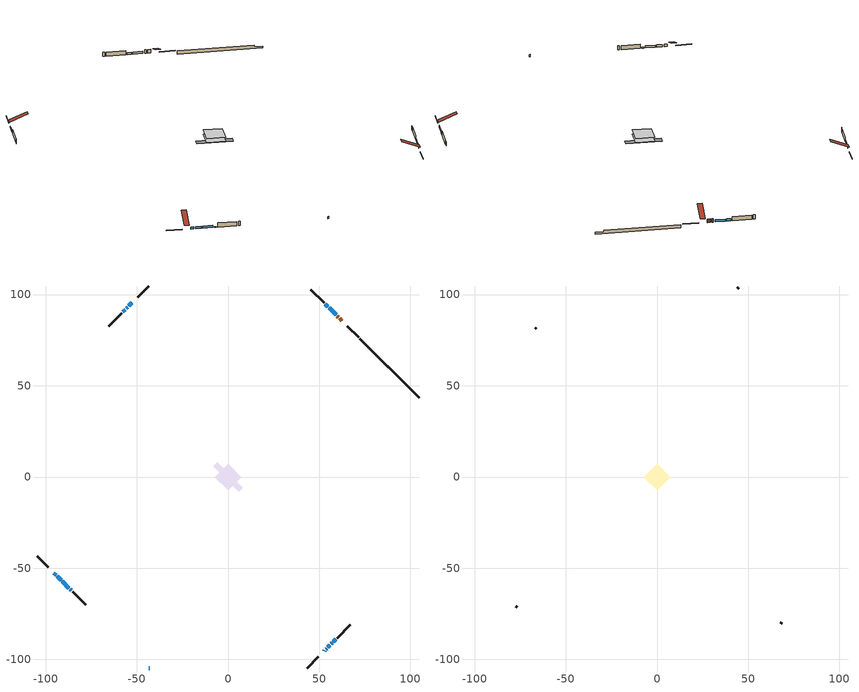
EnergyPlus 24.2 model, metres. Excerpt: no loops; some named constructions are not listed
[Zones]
conditioned space
 floor adiabatic (AdiabaticFloorConstruction): -7.26,0 0,7.26 7.26,0 0,-7.26 z0.61
 floor foundation (Slab1 construction): -8.11,5.78 -5.78,8.11 8.11,-5.78 5.78,-8.11 z-1.43
 wall outside (RimJoist1 construction): 43.36,-104.67 49.44,-98.59 / -104.67,-43.36 -98.59,-49.44 / -43.36,104.67 -49.44,98.59 / 71.56,76.47 65.47,82.56 z0.61:0.91
 wall outside (AdiabaticWallConstruction 1): 62.27,85.76 61.13,86.9 / 60.48,87.55 59.87,88.17 z0.61:2.64
 wall outside (AdiabaticWallConstruction): -43.36,-104.67 -42.78,-104.67 / -95.39,-52.65 -94.21,-53.82 / -93.55,-54.48 -91.45,-56.58 / -90.8,-57.23 -87.14,-60.89 / 52.65,-95.39 53.08,-94.95 / 53.73,-94.3 54.01,-94.02 / 54.67,-93.36 55.89,-92.14 / 59.21,88.82 55.4,92.63 / -54.95,93.08 -55.66,92.37 / 54.74,93.29 53.29,94.74 / 56.55,-91.48 57.11,-90.92 / 57.77,-90.26 59.13,-88.9 z0.61:1.83; -86.48,-61.55 -85.83,-62.2 / -52.65,95.39 -54.3,93.73 z0.61:1.02; -56.32,91.71 -57.58,90.45 z0.61:1.78
 wall outside (Wall1 construction): 59.78,-88.25 67.03,-81.01 / -85.18,-62.85 -77.93,-70.1 / -58.23,89.8 -65.48,82.55 / 52.64,95.39 45.39,102.64 z0.61:3.05
 wall foundation (FoundationWall1 construction): 72.22,75.82,-1.43 72.22,75.82,0.61 101.43,46.6,0.61 101.43,46.6,-0.33 104.67,43.36,-0.33 104.67,43.36,-1.43
 window (WindowConstruction 10): -43.36,-104.67 -42.79,-104.67 z0.61:1.83
 window (WindowConstruction 7): -95.38,-52.65 -94.21,-53.82 z0.61:1.83
 window (WindowConstruction 8): -93.55,-54.48 -91.45,-56.58 z0.61:1.83
 window (WindowConstruction 9): -90.8,-57.23 -87.14,-60.89 z0.61:1.83
 window (WindowConstruction 11): -86.48,-61.55 -85.83,-62.2 z0.61:1.02
 window (WindowConstruction 12): 52.65,-95.38 53.08,-94.95 z0.61:1.83
 window (WindowConstruction 13): -52.65,95.38 -54.3,93.73 z0.61:1.02
 window (WindowConstruction 14): 53.73,-94.3 54.01,-94.02 z0.61:1.83
 window (WindowConstruction): 54.67,-93.36 55.89,-92.14 z0.61:1.83
 window (WindowConstruction 1): 59.21,88.82 55.4,92.63 z0.61:1.83
 window (WindowConstruction 2): -54.95,93.08 -55.66,92.37 z0.61:1.83
 window (WindowConstruction 3): 54.74,93.29 53.29,94.74 z0.61:1.83
 window (WindowConstruction 4): 56.55,-91.48 57.11,-90.92 z0.61:1.83
 window (WindowConstruction 5): 57.77,-90.26 59.13,-88.91 z0.61:1.83
 window (WindowConstruction 6): -56.32,91.71 -57.58,90.45 z0.61:1.78
 door (Door): 62.27,85.76 61.13,86.9 z0.61:2.64
 door (Door 1): 60.48,87.55 59.87,88.16 z0.61:2.64
 ceiling adiabatic (AdiabaticFloorConstruction): 0,-7.26 7.26,0 0,7.26 -7.26,0 z0.61
attic - vented
 floor to conditioned space (Floor1 construction Reversed): -7.26,0 0,7.26 7.26,0 0,-7.26 z3.05
 wall outside (Wall3 construction): 67.68,-80.35 68.41,-79.62 / -77.28,-70.75 -76.55,-71.48 / -66.13,81.9 -66.86,81.17 / 44.74,103.29 44.01,104.02 z0.61:3.05
 roof outside (Roof1 construction): 51.99,-96.04,3.05 45.01,-89.06,7.16 43.12,-90.95,7.16 50.1,-97.93,3.05; -96.04,-51.99,3.05 -89.06,-45.01,7.16 -90.95,-43.12,7.16 -97.93,-50.1,3.05; -51.99,96.04,3.05 -45.01,89.06,7.16 -43.12,90.95,7.16 -50.1,97.93,3.05; 62.93,85.1,3.05 55.95,78.13,7.16 57.84,76.24,7.16 64.82,83.21,3.05
[Material] Roughness=Rough; Thermal Absorptance=0.9
Name | Thickness {m} | Conductivity {W/m-K} | Density {kg/m3} | Specific Heat {J/kg-K} | Solar Absorptance | Visible Absorptance
ceiling loosefill ins | 0.338667 | 0.0480833 | 16.02 | 1046.75 | 0.7 | 0.7
ceiling stud and cavity | 0.1397 | 0.0965172 | 65.682 | 1177.47 | 0.7 | 0.7
gypsum board | 0.0127 | 0.160291 | 801 | 837.4 | 0.6 | 0.6
[Construction]
Floor1 construction: ceiling loosefill ins, ceiling stud and cavity, gypsum board
[EnergyManagementSystem:OutputVariable] Type of Data in Variable=Summed; Update Frequency=ZoneTimestep
Name | EMS Variable | EMS Program or Subroutine | Units
loads_htg_infil_annual_outvar; Energy Management System Output Variable 18 | loads_htg_infil | component_loads_program | J
loads_htg_natvent_annual_outvar; Energy Management System Output Variable 19 | loads_htg_natvent | component_loads_program | J
loads_htg_mechvent_annual_outvar; Energy Management System Output Variable 20 | loads_htg_mechvent | component_loads_program | J
loads_htg_whf_annual_outvar; Energy Management System Output Variable 21 | loads_htg_whf | component_loads_program | J
loads_htg_ducts_annual_outvar; Energy Management System Output Variable 22 | loads_htg_ducts | component_loads_program | J
loads_htg_intgains_annual_outvar; Energy Management System Output Variable 23 | loads_htg_intgains | component_loads_program | J
loads_htg_lighting_annual_outvar; Energy Management System Output Variable 24 | loads_htg_lighting | component_loads_program | J
loads_clg_roofs_annual_outvar; Energy Management System Output Variable 25 | loads_clg_roofs | component_loads_program | J
loads_clg_ceilings_annual_outvar; Energy Management System Output Variable 26 | loads_clg_ceilings | component_loads_program | J
loads_clg_walls_annual_outvar; Energy Management System Output Variable 27 | loads_clg_walls | component_loads_program | J
loads_clg_rim_joists_annual_outvar; Energy Management System Output Variable 28 | loads_clg_rim_joists | component_loads_program | J
loads_clg_foundation_walls_annual_outvar; Energy Management System Output Variable 29 | loads_clg_foundation_walls | component_loads_program | J
loads_clg_doors_annual_outvar; Energy Management System Output Variable 30 | loads_clg_doors | component_loads_program | J
loads_clg_windows_conduction_annual_outvar; Energy Management System Output Variable 31 | loads_clg_windows_conduction | component_loads_program | J
loads_clg_windows_solar_annual_outvar; Energy Management System Output Variable 32 | loads_clg_windows_solar | component_loads_program | J
loads_clg_skylights_conduction_annual_outvar; Energy Management System Output Variable 33 | loads_clg_skylights_conduction | component_loads_program | J
loads_clg_skylights_solar_annual_outvar; Energy Management System Output Variable 34 | loads_clg_skylights_solar | component_loads_program | J
loads_clg_floors_annual_outvar; Energy Management System Output Variable 35 | loads_clg_floors | component_loads_program | J
loads_clg_slabs_annual_outvar; Energy Management System Output Variable 36 | loads_clg_slabs | component_loads_program | J
loads_clg_internal_mass_annual_outvar; Energy Management System Output Variable 37 | loads_clg_internal_mass | component_loads_program | J
loads_clg_infil_annual_outvar; Energy Management System Output Variable 38 | loads_clg_infil | component_loads_program | J
loads_clg_natvent_annual_outvar; Energy Management System Output Variable 39 | loads_clg_natvent | component_loads_program | J
loads_clg_mechvent_annual_outvar; Energy Management System Output Variable 40 | loads_clg_mechvent | component_loads_program | J
loads_clg_whf_annual_outvar; Energy Management System Output Variable 41 | loads_clg_whf | component_loads_program | J
loads_clg_ducts_annual_outvar; Energy Management System Output Variable 42 | loads_clg_ducts | component_loads_program | J
loads_clg_intgains_annual_outvar; Energy Management System Output Variable 43 | loads_clg_intgains | component_loads_program | J
loads_clg_lighting_annual_outvar; Energy Management System Output Variable 44 | loads_clg_lighting | component_loads_program | J
loads_htg_tot_annual_outvar; Energy Management System Output Variable 1; Energy Management System Output Variable 45 | loads_htg_tot | total_loads_program | J
loads_clg_tot_annual_outvar; Energy Management System Output Variable 2; Energy Management System Output Variable 46 | loads_clg_tot | total_loads_program | J
Energy Management System Output Variable 3 | htg_unmet_hours | unmet_hours_program | hr
Energy Management System Output Variable 4 | clg_unmet_hours | unmet_hours_program | hr
Energy Management System Output Variable 5 | loads_htg_roofs | component_loads_program | J
Energy Management System Output Variable 6 | loads_htg_ceilings | component_loads_program | J
Energy Management System Output Variable 7 | loads_htg_walls | component_loads_program | J
Energy Management System Output Variable 8 | loads_htg_rim_joists | component_loads_program | J
Energy Management System Output Variable 9 | loads_htg_foundation_walls | component_loads_program | J
Energy Management System Output Variable 10 | loads_htg_doors | component_loads_program | J
Energy Management System Output Variable 11 | loads_htg_windows_conduction | component_loads_program | J
Energy Management System Output Variable 12 | loads_htg_windows_solar | component_loads_program | J
Energy Management System Output Variable 13 | loads_htg_skylights_conduction | component_loads_program | J
Energy Management System Output Variable 14 | loads_htg_skylights_solar | component_loads_program | J
Energy Management System Output Variable 15 | loads_htg_floors | component_loads_program | J
Energy Management System Output Variable 16 | loads_htg_slabs | component_loads_program | J
Energy Management System Output Variable 17 | loads_htg_internal_mass | component_loads_program | J
[Schedule:Day:Interval]
interior lighting schedule day: No, 01:00, 0.108182, 04:00, 0.0901515, 05:00, 0.0991667, 06:00, 0.162273, 07:00, 0.270455, 08:00, 0.342576, 10:00, 0.369621, 11:00, 0.351591, 12:00, 0.333561, 13:00, 0.324545, 14:00, 0.31553, 15:00, 0.333561, 16:00, 0.369621, 17:00, 0.450758, 18:00, 0.585985, 19:00, 0.775303, 20:00, 0.955606, 21:00, 0.991667, 22:00, 0.712197, 23:00, 0.360606, 24:00, 0.162273
interior lighting schedule day 1: No, 01:00, 0.100909, 04:00, 0.0840909, 05:00, 0.0925, 06:00, 0.151364, 07:00, 0.252273, 08:00, 0.319545, 10:00, 0.344773, 11:00, 0.327955, 12:00, 0.311136, 13:00, 0.302727, 14:00, 0.294318, 15:00, 0.311136, 16:00, 0.344773, 17:00, 0.420455, 18:00, 0.546591, 19:00, 0.723182, 20:00, 0.891364, 21:00, 0.925, 22:00, 0.664318, 23:00, 0.336364, 24:00, 0.151364
interior lighting schedule day 2: No, 01:00, 0.0927273, 04:00, 0.0772727, 05:00, 0.085, 06:00, 0.139091, 07:00, 0.231818, 08:00, 0.293636, 10:00, 0.316818, 11:00, 0.301364, 12:00, 0.285909, 13:00, 0.278182, 14:00, 0.270455, 15:00, 0.285909, 16:00, 0.316818, 17:00, 0.386364, 18:00, 0.502273, 19:00, 0.664545, 20:00, 0.819091, 21:00, 0.85, 22:00, 0.610455, 23:00, 0.309091, 24:00, 0.139091
interior lighting schedule day 3: No, 01:00, 0.0845455, 04:00, 0.0704545, 05:00, 0.0775, 06:00, 0.126818, 07:00, 0.211364, 08:00, 0.267727, 10:00, 0.288864, 11:00, 0.274773, 12:00, 0.260682, 13:00, 0.253636, 14:00, 0.246591, 15:00, 0.260682, 16:00, 0.288864, 17:00, 0.352273, 18:00, 0.457955, 19:00, 0.605909, 20:00, 0.746818, 21:00, 0.775, 22:00, 0.556591, 23:00, 0.281818, 24:00, 0.126818
interior lighting schedule day 4: No, 01:00, 0.0763636, 04:00, 0.0636364, 05:00, 0.07, 06:00, 0.114545, 07:00, 0.190909, 08:00, 0.241818, 10:00, 0.260909, 11:00, 0.248182, 12:00, 0.235455, 13:00, 0.229091, 14:00, 0.222727, 15:00, 0.235455, 16:00, 0.260909, 17:00, 0.318182, 18:00, 0.413636, 19:00, 0.547273, 20:00, 0.674545, 21:00, 0.7, 22:00, 0.502727, 23:00, 0.254545, 24:00, 0.114545
interior lighting schedule day 5: No, 01:00, 0.0727273, 04:00, 0.0606061, 05:00, 0.0666667, 06:00, 0.109091, 07:00, 0.181818, 08:00, 0.230303, 10:00, 0.248485, 11:00, 0.236364, 12:00, 0.224242, 13:00, 0.218182, 14:00, 0.212121, 15:00, 0.224242, 16:00, 0.248485, 17:00, 0.30303, 18:00, 0.393939, 19:00, 0.521212, 20:00, 0.642424, 21:00, 0.666667, 22:00, 0.478788, 23:00, 0.242424, 24:00, 0.109091
interior lighting schedule day 6: No, 01:00, 0.0745455, 04:00, 0.0621212, 05:00, 0.0683333, 06:00, 0.111818, 07:00, 0.186364, 08:00, 0.236061, 10:00, 0.254697, 11:00, 0.242273, 12:00, 0.229848, 13:00, 0.223636, 14:00, 0.217424, 15:00, 0.229848, 16:00, 0.254697, 17:00, 0.310606, 18:00, 0.403788, 19:00, 0.534242, 20:00, 0.658485, 21:00, 0.683333, 22:00, 0.490758, 23:00, 0.248485, 24:00, 0.111818
interior lighting schedule day 7: No, 01:00, 0.08, 04:00, 0.0666667, 05:00, 0.0733333, 06:00, 0.12, 07:00, 0.2, 08:00, 0.253333, 10:00, 0.273333, 11:00, 0.26, 12:00, 0.246667, 13:00, 0.24, 14:00, 0.233333, 15:00, 0.246667, 16:00, 0.273333, 17:00, 0.333333, 18:00, 0.433333, 19:00, 0.573333, 20:00, 0.706667, 21:00, 0.733333, 22:00, 0.526667, 23:00, 0.266667, 24:00, 0.12
interior lighting schedule day 8: No, 01:00, 0.0890909, 04:00, 0.0742424, 05:00, 0.0816667, 06:00, 0.133636, 07:00, 0.222727, 08:00, 0.282121, 10:00, 0.304394, 11:00, 0.289545, 12:00, 0.274697, 13:00, 0.267273, 14:00, 0.259848, 15:00, 0.274697, 16:00, 0.304394, 17:00, 0.371212, 18:00, 0.482576, 19:00, 0.638485, 20:00, 0.78697, 21:00, 0.816667, 22:00, 0.586515, 23:00, 0.29697, 24:00, 0.133636
interior lighting schedule day 9: No, 01:00, 0.0972727, 04:00, 0.0810606, 05:00, 0.0891667, 06:00, 0.145909, 07:00, 0.243182, 08:00, 0.30803, 10:00, 0.332348, 11:00, 0.316136, 12:00, 0.299924, 13:00, 0.291818, 14:00, 0.283712, 15:00, 0.299924, 16:00, 0.332348, 17:00, 0.405303, 18:00, 0.526894, 19:00, 0.697121, 20:00, 0.859242, 21:00, 0.891667, 22:00, 0.640379, 23:00, 0.324242, 24:00, 0.145909
interior lighting schedule day 10: No, 01:00, 0.105455, 04:00, 0.0878788, 05:00, 0.0966667, 06:00, 0.158182, 07:00, 0.263636, 08:00, 0.333939, 10:00, 0.360303, 11:00, 0.342727, 12:00, 0.325152, 13:00, 0.316364, 14:00, 0.307576, 15:00, 0.325152, 16:00, 0.360303, 17:00, 0.439394, 18:00, 0.571212, 19:00, 0.755758, 20:00, 0.931515, 21:00, 0.966667, 22:00, 0.694242, 23:00, 0.351515, 24:00, 0.158182
interior lighting schedule day 11: No, 01:00, 0.109091, 04:00, 0.0909091, 05:00, 0.1, 06:00, 0.163636, 07:00, 0.272727, 08:00, 0.345455, 10:00, 0.372727, 11:00, 0.354545, 12:00, 0.336364, 13:00, 0.327273, 14:00, 0.318182, 15:00, 0.336364, 16:00, 0.372727, 17:00, 0.454545, 18:00, 0.590909, 19:00, 0.781818, 20:00, 0.963636, 21:00, 1, 22:00, 0.718182, 23:00, 0.363636, 24:00, 0.163636
interior lighting schedule default day; occupants schedule default day; clothes dryer schedule default day; cooking range schedule default day; mech vent bath fan 0 schedule default day; mech vent bath fan 1 schedule default day; mech vent range fan 0 schedule default day; misc plug loads schedule default day; general water use schedule default day; clothes dryer exhaust 0 schedule default day; cooling season schedule day; cooling season schedule day 2; cooling season schedule default day; exterior lighting schedule default day; natural vent schedule default day: No, 24:00, 0
occupants schedule day: No, 05:00, 0.426829, 06:00, 0.719512, 07:00, 1, 08:00, 0.670732, 09:00, 0.329268, 14:00, 0.170732, 15:00, 0.231707, 16:00, 0.329268, 17:00, 0.5, 18:00, 0.670732, 19:00, 0.829268, 21:00, 1, 22:00, 0.853659, 23:00, 0.646341, 24:00, 0.426829
clothes dryer schedule day; clothes dryer exhaust 0 schedule day: No, 01:00, 0.123457, 02:00, 0.0740741, 03:00, 0.0493827, 04:00, 0.0246914, 05:00, 0.0493827, 06:00, 0.0740741, 07:00, 0.197531, 08:00, 0.395062, 09:00, 0.592593, 10:00, 0.839506, 11:00, 0.962963, 12:00, 1, 13:00, 0.91358, 14:00, 0.82716, 15:00, 0.716049, 16:00, 0.753086, 17:00, 0.679012, 18:00, 0.666667, 20:00, 0.62963, 21:00, 0.641975, 22:00, 0.666667, 23:00, 0.54321, 24:00, 0.296296
cooking range schedule day: No, 05:00, 0.0597015, 06:00, 0.11194, 07:00, 0.171642, 08:00, 0.291045, 11:00, 0.343284, 12:00, 0.402985, 13:00, 0.462687, 14:00, 0.343284, 15:00, 0.291045, 16:00, 0.402985, 17:00, 0.567164, 18:00, 1, 19:00, 0.850746, 20:00, 0.432836, 21:00, 0.291045, 22:00, 0.231343, 23:00, 0.171642, 24:00, 0.11194
mech vent bath fan 0 schedule day; mech vent bath fan 1 schedule day: No, 07:00, 0, 08:00, 1, 09:00, 0.2, 24:00, 0
mech vent range fan 0 schedule day: No, 18:00, 0, 19:00, 1, 20:00, 0.2, 24:00, 0
misc plug loads schedule day: No, 06:00, 0.705882, 07:00, 0.745098, 08:00, 0.803922, 15:00, 0.823529, 16:00, 0.862745, 17:00, 0.921569, 18:00, 0.980392, 19:00, 1, 20:00, 0.980392, 21:00, 0.941176, 22:00, 0.862745, 23:00, 0.784314, 24:00, 0.72549
general water use schedule day: No, 01:00, 0.315068, 03:00, 0.287671, 04:00, 0.342466, 05:00, 0.369863, 06:00, 0.520548, 07:00, 0.60274, 08:00, 0.534247, 10:00, 0.506849, 11:00, 0.465753, 14:00, 0.479452, 15:00, 0.534247, 16:00, 0.589041, 17:00, 0.69863, 18:00, 0.876712, 19:00, 0.890411, 20:00, 0.986301, 21:00, 1, 22:00, 0.863014, 23:00, 0.616438, 24:00, 0.465753
cooling season schedule day 1: No, 24:00, 1
exterior lighting schedule day: No, 01:00, 0.566667, 03:00, 0.524167, 05:00, 0.495833, 06:00, 0.5525, 07:00, 0.623333, 08:00, 0.580833, 09:00, 0.439167, 10:00, 0.354167, 12:00, 0.34, 13:00, 0.354167, 14:00, 0.396667, 15:00, 0.425, 16:00, 0.495833, 17:00, 0.623333, 18:00, 0.793333, 19:00, 0.906667, 20:00, 0.963333, 21:00, 0.991667, 22:00, 0.920833, 23:00, 0.793333, 24:00, 0.665833
exterior lighting schedule day 1: No, 01:00, 0.528571, 03:00, 0.488929, 05:00, 0.4625, 06:00, 0.515357, 07:00, 0.581429, 08:00, 0.541786, 09:00, 0.409643, 10:00, 0.330357, 12:00, 0.317143, 13:00, 0.330357, 14:00, 0.37, 15:00, 0.396429, 16:00, 0.4625, 17:00, 0.581429, 18:00, 0.74, 19:00, 0.845714, 20:00, 0.898571, 21:00, 0.925, 22:00, 0.858929, 23:00, 0.74, 24:00, 0.621071
exterior lighting schedule day 10: No, 01:00, 0.552381, 03:00, 0.510952, 05:00, 0.483333, 06:00, 0.538571, 07:00, 0.607619, 08:00, 0.56619, 09:00, 0.428095, 10:00, 0.345238, 12:00, 0.331429, 13:00, 0.345238, 14:00, 0.386667, 15:00, 0.414286, 16:00, 0.483333, 17:00, 0.607619, 18:00, 0.773333, 19:00, 0.88381, 20:00, 0.939048, 21:00, 0.966667, 22:00, 0.897619, 23:00, 0.773333, 24:00, 0.649048
exterior lighting schedule day 11: No, 01:00, 0.571429, 03:00, 0.528571, 05:00, 0.5, 06:00, 0.557143, 07:00, 0.628571, 08:00, 0.585714, 09:00, 0.442857, 10:00, 0.357143, 12:00, 0.342857, 13:00, 0.357143, 14:00, 0.4, 15:00, 0.428571, 16:00, 0.5, 17:00, 0.628571, 18:00, 0.8, 19:00, 0.914286, 20:00, 0.971429, 21:00, 1, 22:00, 0.928571, 23:00, 0.8, 24:00, 0.671429
exterior lighting schedule day 2: No, 01:00, 0.485714, 03:00, 0.449286, 05:00, 0.425, 06:00, 0.473571, 07:00, 0.534286, 08:00, 0.497857, 09:00, 0.376429, 10:00, 0.303571, 12:00, 0.291429, 13:00, 0.303571, 14:00, 0.34, 15:00, 0.364286, 16:00, 0.425, 17:00, 0.534286, 18:00, 0.68, 19:00, 0.777143, 20:00, 0.825714, 21:00, 0.85, 22:00, 0.789286, 23:00, 0.68, 24:00, 0.570714
exterior lighting schedule day 3: No, 01:00, 0.442857, 03:00, 0.409643, 05:00, 0.3875, 06:00, 0.431786, 07:00, 0.487143, 08:00, 0.453929, 09:00, 0.343214, 10:00, 0.276786, 12:00, 0.265714, 13:00, 0.276786, 14:00, 0.31, 15:00, 0.332143, 16:00, 0.3875, 17:00, 0.487143, 18:00, 0.62, 19:00, 0.708571, 20:00, 0.752857, 21:00, 0.775, 22:00, 0.719643, 23:00, 0.62, 24:00, 0.520357
exterior lighting schedule day 4: No, 01:00, 0.4, 03:00, 0.37, 05:00, 0.35, 06:00, 0.39, 07:00, 0.44, 08:00, 0.41, 09:00, 0.31, 10:00, 0.25, 12:00, 0.24, 13:00, 0.25, 14:00, 0.28, 15:00, 0.3, 16:00, 0.35, 17:00, 0.44, 18:00, 0.56, 19:00, 0.64, 20:00, 0.68, 21:00, 0.7, 22:00, 0.65, 23:00, 0.56, 24:00, 0.47
exterior lighting schedule day 5: No, 01:00, 0.380952, 03:00, 0.352381, 05:00, 0.333333, 06:00, 0.371429, 07:00, 0.419048, 08:00, 0.390476, 09:00, 0.295238, 10:00, 0.238095, 12:00, 0.228571, 13:00, 0.238095, 14:00, 0.266667, 15:00, 0.285714, 16:00, 0.333333, 17:00, 0.419048, 18:00, 0.533333, 19:00, 0.609524, 20:00, 0.647619, 21:00, 0.666667, 22:00, 0.619048, 23:00, 0.533333, 24:00, 0.447619
exterior lighting schedule day 6: No, 01:00, 0.390476, 03:00, 0.36119, 05:00, 0.341667, 06:00, 0.380714, 07:00, 0.429524, 08:00, 0.400238, 09:00, 0.302619, 10:00, 0.244048, 12:00, 0.234286, 13:00, 0.244048, 14:00, 0.273333, 15:00, 0.292857, 16:00, 0.341667, 17:00, 0.429524, 18:00, 0.546667, 19:00, 0.624762, 20:00, 0.66381, 21:00, 0.683333, 22:00, 0.634524, 23:00, 0.546667, 24:00, 0.45881
exterior lighting schedule day 7: No, 01:00, 0.419048, 03:00, 0.387619, 05:00, 0.366667, 06:00, 0.408571, 07:00, 0.460952, 08:00, 0.429524, 09:00, 0.324762, 10:00, 0.261905, 12:00, 0.251429, 13:00, 0.261905, 14:00, 0.293333, 15:00, 0.314286, 16:00, 0.366667, 17:00, 0.460952, 18:00, 0.586667, 19:00, 0.670476, 20:00, 0.712381, 21:00, 0.733333, 22:00, 0.680952, 23:00, 0.586667, 24:00, 0.492381
exterior lighting schedule day 8: No, 01:00, 0.466667, 03:00, 0.431667, 05:00, 0.408333, 06:00, 0.455, 07:00, 0.513333, 08:00, 0.478333, 09:00, 0.361667, 10:00, 0.291667, 12:00, 0.28, 13:00, 0.291667, 14:00, 0.326667, 15:00, 0.35, 16:00, 0.408333, 17:00, 0.513333, 18:00, 0.653333, 19:00, 0.746667, 20:00, 0.793333, 21:00, 0.816667, 22:00, 0.758333, 23:00, 0.653333, 24:00, 0.548333
exterior lighting schedule day 9: No, 01:00, 0.509524, 03:00, 0.47131, 05:00, 0.445833, 06:00, 0.496786, 07:00, 0.560476, 08:00, 0.522262, 09:00, 0.394881, 10:00, 0.318452, 12:00, 0.305714, 13:00, 0.318452, 14:00, 0.356667, 15:00, 0.382143, 16:00, 0.445833, 17:00, 0.560476, 18:00, 0.713333, 19:00, 0.815238, 20:00, 0.86619, 21:00, 0.891667, 22:00, 0.827976, 23:00, 0.713333, 24:00, 0.59869
[Schedule:Week:Daily]
clothes dryer exhaust 0 schedule Week Rule - Jan1-Dec31: clothes dryer exhaust 0 schedule day, clothes dryer exhaust 0 schedule day, clothes dryer exhaust 0 schedule day, clothes dryer exhaust 0 schedule day, clothes dryer exhaust 0 schedule day, clothes dryer exhaust 0 schedule day, clothes dryer exhaust 0 schedule day, clothes dryer exhaust 0 schedule default day, clothes dryer exhaust 0 schedule default day, clothes dryer exhaust 0 schedule default day, clothes dryer exhaust 0 schedule default day, clothes dryer exhaust 0 schedule default day
cooling season schedule Week Rule - Jan1-May26: cooling season schedule day, cooling season schedule day, cooling season schedule day, cooling season schedule day, cooling season schedule day, cooling season schedule day, cooling season schedule day, cooling season schedule default day, cooling season schedule default day, cooling season schedule default day, cooling season schedule default day, cooling season schedule default day
cooling season schedule Week Rule - May27-Jun2: cooling season schedule day, cooling season schedule day, cooling season schedule day, cooling season schedule day, cooling season schedule day, cooling season schedule day 1, cooling season schedule day 1, cooling season schedule default day, cooling season schedule default day, cooling season schedule default day, cooling season schedule default day, cooling season schedule default day
cooling season schedule Week Rule - Jun3-Sep29: cooling season schedule day 1, cooling season schedule day 1, cooling season schedule day 1, cooling season schedule day 1, cooling season schedule day 1, cooling season schedule day 1, cooling season schedule day 1, cooling season schedule default day, cooling season schedule default day, cooling season schedule default day, cooling season schedule default day, cooling season schedule default day
cooling season schedule Week Rule - Sep30-Oct6: cooling season schedule day 1, cooling season schedule day 2, cooling season schedule day 2, cooling season schedule day 2, cooling season schedule day 2, cooling season schedule day 2, cooling season schedule day 2, cooling season schedule default day, cooling season schedule default day, cooling season schedule default day, cooling season schedule default day, cooling season schedule default day
cooling season schedule Week Rule - Oct7-Dec31: cooling season schedule day 2, cooling season schedule day 2, cooling season schedule day 2, cooling season schedule day 2, cooling season schedule day 2, cooling season schedule day 2, cooling season schedule day 2, cooling season schedule default day, cooling season schedule default day, cooling season schedule default day, cooling season schedule default day, cooling season schedule default day
exterior lighting schedule Week Rule - Nov4-Nov24: exterior lighting schedule day 10, exterior lighting schedule day 10, exterior lighting schedule day 10, exterior lighting schedule day 10, exterior lighting schedule day 10, exterior lighting schedule day 10, exterior lighting schedule day 10, exterior lighting schedule default day, exterior lighting schedule default day, exterior lighting schedule default day, exterior lighting schedule default day, exterior lighting schedule default day
exterior lighting schedule Week Rule - Nov25-Dec1: exterior lighting schedule day 10, exterior lighting schedule day 10, exterior lighting schedule day 10, exterior lighting schedule day 10, exterior lighting schedule day 10, exterior lighting schedule day 10, exterior lighting schedule day 11, exterior lighting schedule default day, exterior lighting schedule default day, exterior lighting schedule default day, exterior lighting schedule default day, exterior lighting schedule default day
exterior lighting schedule Week Rule - Dec2-Dec31: exterior lighting schedule day 11, exterior lighting schedule day 11, exterior lighting schedule day 11, exterior lighting schedule day 11, exterior lighting schedule day 11, exterior lighting schedule day 11, exterior lighting schedule day 11, exterior lighting schedule default day, exterior lighting schedule default day, exterior lighting schedule default day, exterior lighting schedule default day, exterior lighting schedule default day
natural vent schedule Week Rule - Jan1-Dec31: natural vent schedule default day, natural vent schedule default day, natural vent schedule default day, natural vent schedule default day, natural vent schedule default day, natural vent schedule default day, natural vent schedule default day, natural vent schedule default day, natural vent schedule default day, natural vent schedule default day, natural vent schedule default day, natural vent schedule default day
[Schedule:Year]
clothes dryer exhaust 0 schedule: clothes dryer exhaust 0 schedule Week Rule - Jan1-Dec31, 1, 1, 12, 31
cooling season schedule: cooling season schedule Week Rule - Jan1-May26, 1, 1, 5, 26, cooling season schedule Week Rule - May27-Jun2, 5, 27, 6, 2, cooling season schedule Week Rule - Jun3-Sep29, 6, 3, 9, 29, cooling season schedule Week Rule - Sep30-Oct6, 9, 30, 10, 6, cooling season schedule Week Rule - Oct7-Dec31, 10, 7, 12, 31
natural vent schedule: natural vent schedule Week Rule - Jan1-Dec31, 1, 1, 12, 31
